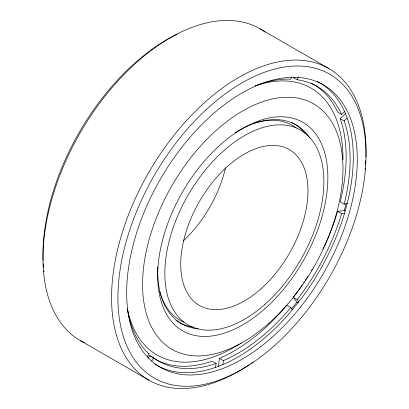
<?xml version="1.0" encoding="UTF-8"?>
<svg xmlns="http://www.w3.org/2000/svg" width="409" height="409" viewBox="0 0 409 409"><rect width="100%" height="100%" fill="white"/><g stroke="black" fill="none" stroke-linecap="round" stroke-linejoin="round"><path stroke-width="0.61" d="M218.518 366.464L219.388 358.356A158.564 91.55 -60 0 0 283.611 309.03L286.847 305.165L290.825 307.461L292.323 309.833M157.005 365.36A163.063 94.147 -60 0 0 215.502 367.41L222.946 364.531L223.365 360.651A158.564 91.55 -60 0 0 287.588 311.326L290.825 307.461M215.502 367.41L216.126 363.448L212.148 361.152A158.564 91.55 -60 0 1 155.262 359.163M327.502 239.06A158.564 91.55 -60 0 0 337.609 211.284L344.22 210.63L346.162 203.554M222.946 364.531A163.063 94.147 -60 0 0 288.994 313.805L302.057 297.558A163.063 94.147 -60 0 0 344.521 213.288L347.18 203.6A163.063 94.147 -60 0 0 347.18 118.007L344.521 111.386A163.063 94.147 -60 0 0 320.063 82.935M291.678 76.877L290.825 79.223L287.588 79.095A158.564 91.55 -60 0 0 255.426 85.885M294.444 77.669L293.197 77.495L297.174 79.791L298.376 76.872M148.043 358.248L149.725 355.574L153.702 357.87A158.564 91.55 -60 0 0 216.126 363.448M151.606 361.198L153.702 357.87M147.245 356.648L149.045 354.01A158.564 91.55 -60 0 1 127.327 308.504M298.468 302.962L296.975 302.098L293.197 297.266L296.315 293.227A158.564 91.55 -60 0 0 299.858 288.335M298.851 301.709L297.174 299.562L300.288 295.523A158.564 91.55 -60 0 0 341.587 213.58L344.521 213.288M291.412 309.02L296.975 302.098M313.821 84.525A158.564 91.55 -60 0 1 337.609 112.194L341.587 114.489L344.521 111.386M347.18 203.6L344.168 204.157L340.191 201.862A158.564 91.55 -60 0 0 340.191 118.63L345.615 113.375M344.168 204.157A158.564 91.55 -60 0 0 344.168 120.926L347.18 118.007M297.174 79.791L300.288 80.23A158.564 91.55 -60 0 1 341.587 114.489M260.17 28.875L328.759 68.477M340.191 118.63L344.168 120.926M344.22 210.63L345.216 211.202M337.609 211.284L341.587 213.58M293.197 297.266L297.174 299.562M219.388 358.356L223.365 360.651M148.053 353.437L149.045 354.01M80.241 340.523L148.83 380.125M327.246 239.648A158.564 91.55 -60 0 1 324.526 245.712M324.015 246.811A158.564 91.55 -60 0 1 322.972 249.004M312.072 269.429A158.564 91.55 -60 0 1 311.454 270.477M307.951 276.203A158.564 91.55 -60 0 1 306.643 278.258M305.983 279.281A158.564 91.55 -60 0 1 305.319 280.303M304.311 281.827A158.564 91.55 -60 0 1 303.636 282.839M302.277 284.853A158.564 91.55 -60 0 1 300.554 287.343M154.74 358.867A158.564 91.55 -60 0 1 149.725 355.574M311.203 83.073A158.564 91.55 -60 0 1 313.304 84.223M156.468 365.058A163.063 94.147 -60 0 1 154.883 364.102M317.369 81.442A163.063 94.147 -60 0 1 319.531 82.623M235.078 132.884A114.704 66.227 -60 0 1 310.012 138.36M198.237 328.821A114.704 66.227 -60 0 1 157.772 266.786M291.576 122.414A114.704 66.227 -60 0 1 305.288 133.697M193.575 327.185A114.704 66.227 -60 0 1 179.055 322.261M178.523 321.944A114.704 66.227 -60 0 1 175.931 320.247M255.277 85.895A154.065 88.952 -60 0 1 342.957 159.827M241.146 342.957A154.065 88.952 -60 0 1 240.129 343.616M239.112 344.26A154.065 88.952 -60 0 1 127.414 308.979M249.188 364.721A179.929 103.881 -60 0 1 111.672 303.703A179.929 103.881 -60 0 1 238.795 77.388A179.929 103.881 -60 0 1 365.917 156.913M365.753 160.609A179.929 103.881 -60 0 1 365.508 164.341M365.191 168.114A179.929 103.881 -60 0 1 365.068 169.382M253.335 361.853A179.929 103.881 -60 0 1 250.748 363.662M84.622 342.819A179.929 103.881 -60 0 1 80.778 131.831A179.929 103.881 -60 0 1 265.364 32.239M43.962 271.944A175.43 101.284 -60 0 1 43.824 270.697M43.518 267.542A175.43 101.284 -60 0 1 43.242 263.698M43.093 260.666A175.43 101.284 -60 0 1 174.597 35.517M175.139 35.246A175.43 101.284 -60 0 1 177.45 34.111M256.99 122.347A112.455 64.929 -60 0 1 296.193 127.864M183.978 322.226A112.455 64.929 -60 0 1 159.771 291.658M254.183 123.16A112.455 64.929 -60 0 1 256.428 122.501M225.446 167.961A89.965 51.943 -60 0 1 183.329 240.911M264.792 308.785A120.333 69.474 -60 0 0 302.936 122.383A120.333 69.474 -60 0 0 160.584 248.616A120.333 69.474 -60 0 0 264.792 308.785M260.824 288.959A89.965 51.943 -60 0 0 289.342 149.602A89.965 51.943 -60 0 0 182.91 243.979A89.965 51.943 -60 0 0 260.824 288.959M264.94 304.322A112.455 64.929 -60 0 0 300.589 130.123A112.455 64.929 -60 0 0 167.552 248.094A112.455 64.929 -60 0 0 264.94 304.322M274.081 345.958A175.43 101.284 -60 0 0 329.69 74.208A175.43 101.284 -60 0 0 122.153 258.243A175.43 101.284 -60 0 0 274.081 345.958M271.816 337.512A163.063 94.147 -60 0 0 323.504 84.919A163.063 94.147 -60 0 0 130.599 255.978A163.063 94.147 -60 0 0 271.816 337.512M268.703 323.376A141.693 81.81 -60 0 0 313.616 103.881A141.693 81.81 -60 0 0 145.987 252.527A141.693 81.81 -60 0 0 268.703 323.376"/></g></svg>
